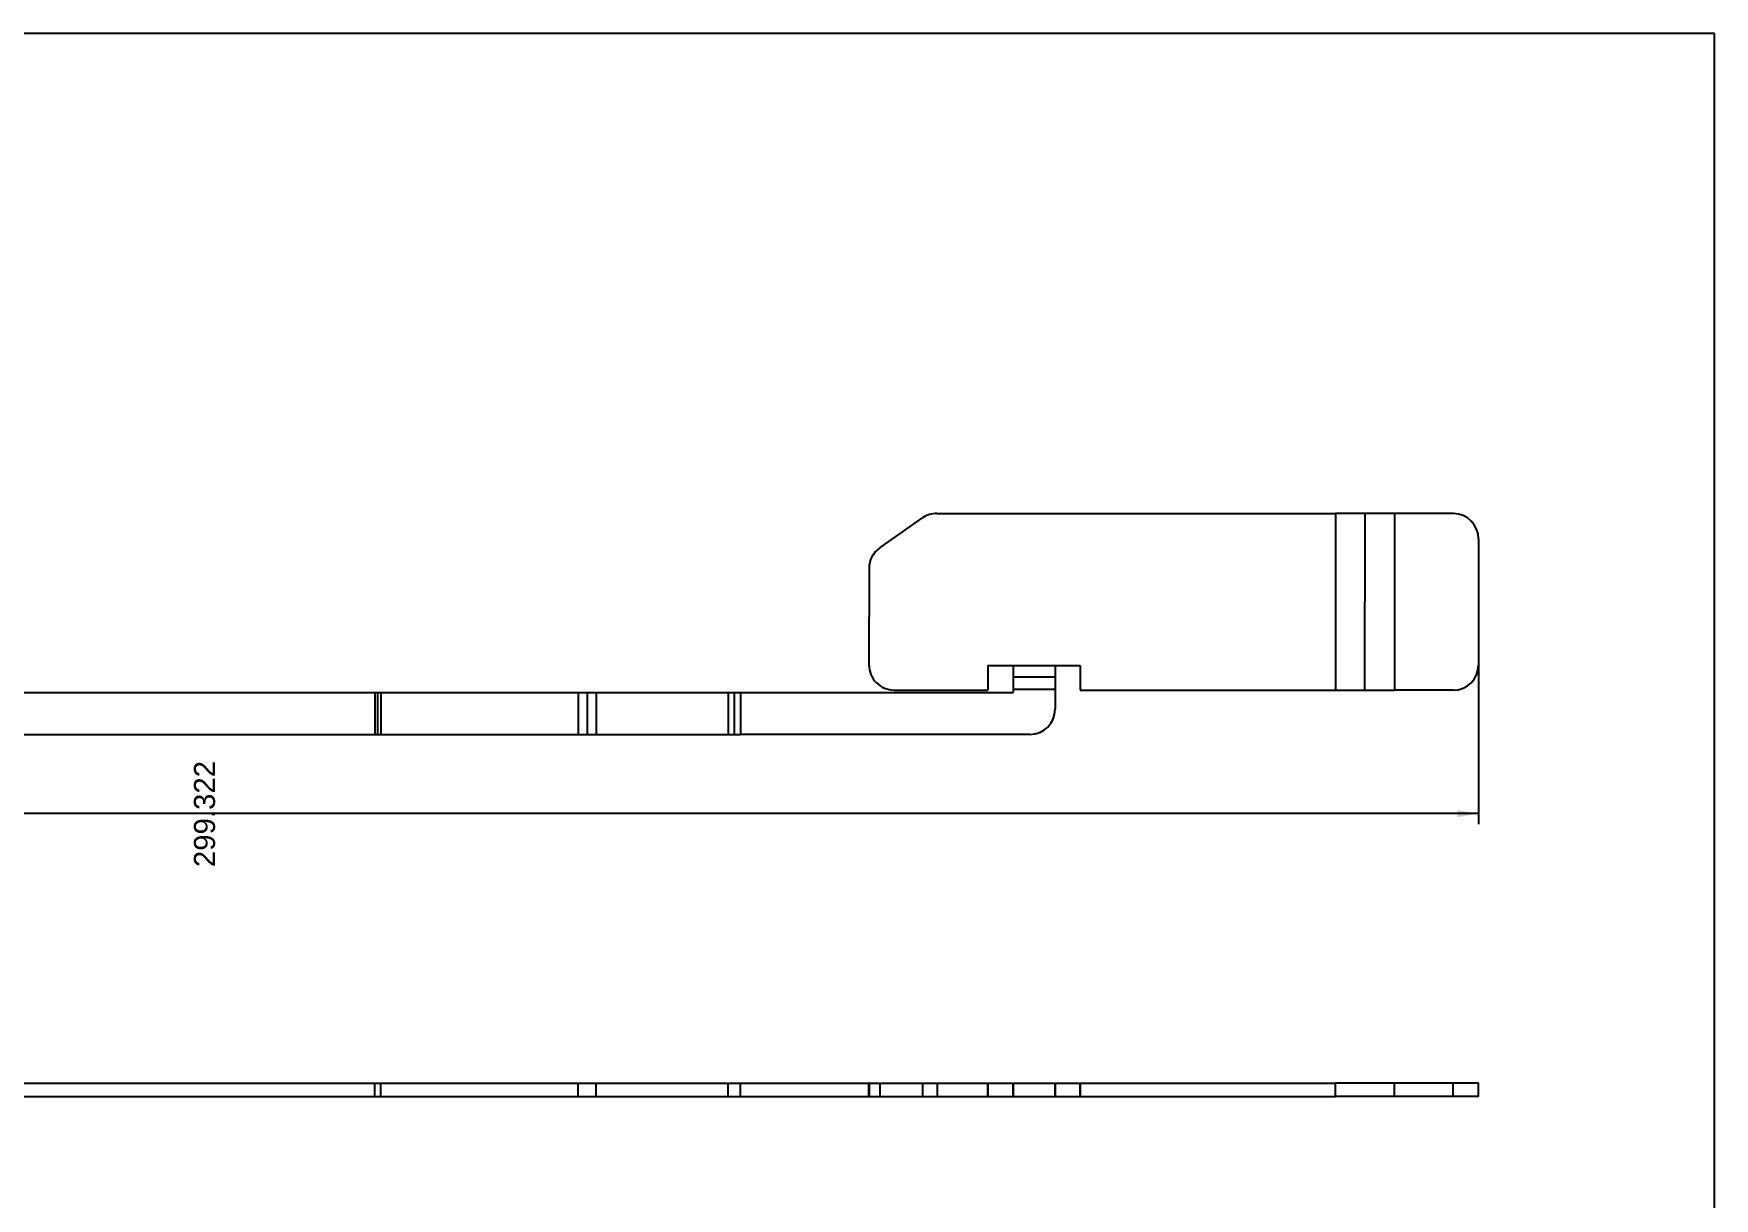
# Model space of a CAD drawing. Header units: millimetres. Extents: x 10 to 410, y 10 to 287.
# Drawn here: x 210.1 to 410, y 148.5 to 287 of the extents above; entities that cross this region are included whole.
import ezdxf
from ezdxf.enums import TextEntityAlignment as Align
from ezdxf.lldxf.tags import DXFTag

# ---------------------------------------------------------------- set-up
doc = ezdxf.new("R2010")
doc.units = ezdxf.units.MM
doc.layers.add('20250321-1000001', color=7, linetype='Continuous')
doc.layers.add('Default', color=7, linetype='Continuous')
doc.styles.add('SEACAD_Arial', font='arial.ttf')
tags = doc.linetypes.add('DASHDOT2', pattern=[12.7, 6.35, -3.175, 0, -3.175]).pattern_tags.tags
tags[10:11] = [DXFTag(74, 4), DXFTag(75, 0), DXFTag(340, '0'), DXFTag(46, 0.0), DXFTag(50, 0.0), DXFTag(44, 0.0), DXFTag(45, 0.0)]
tags[8:9] = [DXFTag(74, 4), DXFTag(75, 0), DXFTag(340, '0'), DXFTag(46, 0.0), DXFTag(50, 0.0), DXFTag(44, 0.0), DXFTag(45, 0.0)]
tags[6:7] = [DXFTag(74, 4), DXFTag(75, 0), DXFTag(340, '0'), DXFTag(46, 0.0), DXFTag(50, 0.0), DXFTag(44, 0.0), DXFTag(45, 0.0)]
tags[4:5] = [DXFTag(74, 4), DXFTag(75, 0), DXFTag(340, '0'), DXFTag(46, 0.0), DXFTag(50, 0.0), DXFTag(44, 0.0), DXFTag(45, 0.0)]
tags = doc.linetypes.add('HIDDEN2', pattern=[4.7625, 3.175, -1.5875]).pattern_tags.tags
tags[6:7] = [DXFTag(74, 4), DXFTag(75, 0), DXFTag(340, '0'), DXFTag(46, 0.0), DXFTag(50, 0.0), DXFTag(44, 0.0), DXFTag(45, 0.0)]
tags[4:5] = [DXFTag(74, 4), DXFTag(75, 0), DXFTag(340, '0'), DXFTag(46, 0.0), DXFTag(50, 0.0), DXFTag(44, 0.0), DXFTag(45, 0.0)]
doc.dimstyles.new('MAURO_COORDINATE', dxfattribs={"dimtxt": 2.5, "dimasz": 2.5, "dimexe": 1.25, "dimexo": 0.4, "dimtad": 0, "dimtih": 1, "dimtoh": 1, "dimdec": 3, "dimdsep": 46, "dimtxsty": 'SEACAD_Arial', "dimblk1": '_SE_FILLED', "dimblk2": '_SE_FILLED', "dimsah": 1, "dimcen": 1.25, "dimadec": 3, "dimazin": 0, "dimtfac": 0.5, "dimtdec": 3, "dimtofl": 0, "dimtmove": 1, "dimatfit": 3, "dimfxl": 1, "dimarcsym": 0})

# ---------------------------------------------------------------- blocks, each defined once
blk = doc.blocks.new('SE')
at = {"layer": '20250321-1000001', "color": 7, "linetype": 'Continuous'}
for p, q in [((317.54, 229.95), (364.95, 229.93)), ((364.95, 229.93), (364.94, 208.93)), ((371.95, 229.92), (364.95, 229.93)), ((371.95, 229.92), (371.94, 208.92)), ((378.95, 229.92), (371.95, 229.92)), ((310.73, 225.85), (315.81, 229.41)), ((381.95, 226.92), (381.94, 211.92)), ((309.45, 223.39), (309.44, 211.95)), ((323.58, 211.86), (326.58, 211.86)), ((323.58, 211.86), (323.58, 208.94)), ((326.58, 211.86), (331.58, 211.86)), ((326.58, 211.86), (326.58, 209.06)), ((331.58, 211.86), (334.58, 211.86)), ((331.58, 211.86), (331.58, 209.06)), ((334.58, 211.86), (334.58, 208.94)), ((190.2, 208.67), (250.68, 208.67)), ((250.68, 208.67), (250.68, 203.67)), ((250.68, 208.67), (251.4, 208.67)), ((251.4, 208.67), (251.4, 203.67)), ((251.4, 208.67), (274.85, 208.67)), ((274.85, 208.67), (276.99, 208.67)), ((274.85, 208.67), (274.85, 203.67)), ((276.99, 208.67), (292.71, 208.67)), ((276.99, 208.67), (276.99, 203.67)), ((292.71, 208.67), (294.15, 208.67)), ((292.71, 208.67), (292.71, 203.67)), ((294.15, 208.67), (294.15, 203.67)), ((294.15, 208.67), (326.58, 208.67)), ((312.44, 208.95), (323.58, 208.94)), ((326.58, 209.06), (331.58, 209.06)), ((326.58, 209.06), (326.58, 208.67)), ((331.58, 209.06), (331.58, 206.67)), ((334.58, 208.94), (364.94, 208.93)), ((364.94, 208.93), (371.94, 208.92)), ((378.94, 208.92), (371.94, 208.92)), ((190.2, 203.67), (250.68, 203.67)), ((250.68, 203.67), (251.4, 203.67)), ((251.4, 203.67), (274.85, 203.67)), ((274.85, 203.67), (276.99, 203.67)), ((276.99, 203.67), (292.71, 203.67)), ((292.71, 203.67), (294.15, 203.67)), ((328.58, 203.67), (294.15, 203.67))]:
    blk.add_line(p, q, dxfattribs=at)
at = {"layer": '20250321-1000001', "color": 7, "linetype": 'DASHDOT2'}
for p, q in [((368.44, 208.93), (368.45, 229.93)), ((331.58, 210.46), (326.58, 210.46)), ((251.04, 203.67), (251.04, 208.67)), ((275.92, 208.67), (275.92, 203.67)), ((293.43, 208.67), (293.43, 203.67))]:
    blk.add_line(p, q, dxfattribs=at)
at = {"layer": '20250321-1000001', "color": 7, "linetype": 'Continuous'}
for centre, start, end in [((317.53, 226.95), 89.9759, 124.9759), ((378.95, 226.92), 359.9759, 89.9759), ((312.45, 223.39), 124.9759, 179.9759), ((312.44, 211.95), 179.9759, 269.9759), ((378.94, 211.92), 269.9759, 359.9759), ((328.58, 206.67), 270, 360)]:
    blk.add_arc(centre, 3, start, end, dxfattribs=at)
blk = doc.blocks.new('SE1')
at = {"layer": '20250321-1000001', "color": 7, "linetype": 'Continuous'}
for p, q in [((190.2, 162.2), (250.68, 162.2)), ((250.68, 160.6), (250.68, 162.2)), ((250.68, 162.2), (251.4, 162.2)), ((251.4, 160.6), (251.4, 162.2)), ((251.4, 162.2), (274.85, 162.2)), ((274.85, 162.2), (276.99, 162.2)), ((274.85, 160.6), (274.85, 162.2)), ((276.99, 160.6), (276.99, 162.2)), ((276.99, 162.2), (292.71, 162.2)), ((292.71, 162.2), (294.15, 162.2)), ((292.71, 160.6), (292.71, 162.2)), ((294.15, 162.2), (309.44, 162.2)), ((294.15, 160.6), (294.15, 162.2)), ((309.44, 160.6), (309.44, 162.2)), ((309.45, 162.2), (309.44, 162.2)), ((309.44, 162.2), (309.44, 160.6)), ((309.45, 162.2), (309.45, 160.6)), ((309.45, 162.2), (310.73, 162.2)), ((310.73, 162.2), (310.73, 160.6)), ((310.73, 162.2), (315.81, 162.2)), ((315.81, 162.2), (315.81, 160.6)), ((315.81, 162.2), (317.54, 162.2)), ((317.54, 162.2), (317.54, 160.6)), ((317.54, 162.2), (364.95, 162.2)), ((371.95, 162.2), (364.95, 162.2)), ((364.95, 160.6), (364.95, 162.2)), ((378.95, 162.2), (371.95, 162.2)), ((371.95, 160.6), (371.95, 162.2)), ((381.95, 162.2), (378.95, 162.2)), ((378.95, 160.6), (378.95, 162.2)), ((381.95, 160.6), (381.95, 162.2)), ((190.2, 160.6), (250.68, 160.6)), ((250.68, 160.6), (251.4, 160.6)), ((251.4, 160.6), (274.85, 160.6)), ((274.85, 160.6), (276.99, 160.6)), ((276.99, 160.6), (292.71, 160.6)), ((292.71, 160.6), (294.15, 160.6)), ((294.15, 160.6), (309.44, 160.6)), ((309.45, 160.6), (309.44, 160.6)), ((309.45, 160.6), (310.73, 160.6)), ((310.73, 160.6), (315.81, 160.6)), ((315.81, 160.6), (317.54, 160.6)), ((317.54, 160.6), (364.95, 160.6)), ((371.95, 160.6), (364.95, 160.6)), ((378.95, 160.6), (371.95, 160.6)), ((381.95, 160.6), (378.95, 160.6))]:
    blk.add_line(p, q, dxfattribs=at)
at = {"layer": '20250321-1000001', "color": 7, "linetype": 'HIDDEN2'}
for p, q in [((309.44, 162.2), (309.45, 162.2)), ((323.58, 162.2), (323.58, 160.6)), ((323.58, 160.6), (323.58, 162.2)), ((323.58, 162.2), (323.58, 162.2)), ((326.58, 162.2), (326.58, 160.6)), ((326.58, 160.6), (326.58, 162.2)), ((326.58, 162.2), (326.58, 162.2)), ((331.58, 162.2), (331.58, 160.6)), ((331.58, 160.6), (331.58, 162.2)), ((331.58, 162.2), (331.58, 162.2)), ((334.58, 162.2), (334.58, 160.6)), ((334.58, 160.6), (334.58, 162.2)), ((323.58, 160.6), (323.58, 160.6)), ((331.58, 160.6), (331.58, 160.6))]:
    blk.add_line(p, q, dxfattribs=at)
blk = doc.blocks.new('DMBLK2')
at = {"layer": 'Default', "linetype": 'Continuous'}
for points in [[(85.12, 193.83), (85.12, 194.66), (82.62, 194.25)], [(379.44, 193.83), (381.94, 194.25), (379.44, 194.66)]]:
    blk.add_hatch(color=7, dxfattribs=at).paths.add_polyline_path(points)
at = {"layer": 'Default', "color": 7, "linetype": 'Continuous'}
for p, q in [((381.94, 219.02), (381.94, 193)), ((82.62, 214.74), (82.62, 193)), ((381.94, 194.25), (82.62, 194.25))]:
    blk.add_line(p, q, dxfattribs=at)
at = {"layer": 'Default', "color": 7, "linetype": 'Continuous', "style": 'SEACAD_Arial'}
blk.add_text('299.322', height=2.5, rotation=90, dxfattribs=at).set_placement((229.16, 187.89), align=Align.TOP_LEFT)
blk = doc.blocks.new('_SE_FILLED')
at = {"color": 0}
blk.add_line((0, 0), (-1, 0), dxfattribs=at)
blk.add_solid([(0, 0), (-1, -0.1665), (-1, 0.1665), (0, 0)], dxfattribs=at)

msp = doc.modelspace()

# ---------------------------------------------------------------- linework, layer by layer
at = {"layer": 'Default', "color": 7, "linetype": 'Continuous'}
for p, q in [((410, 287), (10, 287)), ((410, 10), (410, 287))]:
    msp.add_line(p, q, dxfattribs=at)

# ---------------------------------------------------------------- block references
at = {"layer": 'Default'}
for name in ['SE', 'SE1']:
    msp.add_blockref(name, (0, 0), dxfattribs=at)

# ---------------------------------------------------------------- dimensions: what is measured, and where the dimension line sits
at = {"layer": 'Default', "color": 7, "linetype": 'Continuous'}
dim = msp.add_linear_dim(base=(82.6218, 194.2464), p1=(381.9436, 219.4201), p2=(82.6218, 231.5308), text='\\A1;<>', dimstyle='MAURO_COORDINATE', override={"dimtmove": 0}, dxfattribs=at)
dim.commit()
dim.dimension.update_dxf_attribs({"geometry": 'DMBLK2', "text_midpoint": (232.2827, 194.2464), "dimtype": 160})

doc.saveas('drawing.dxf')
